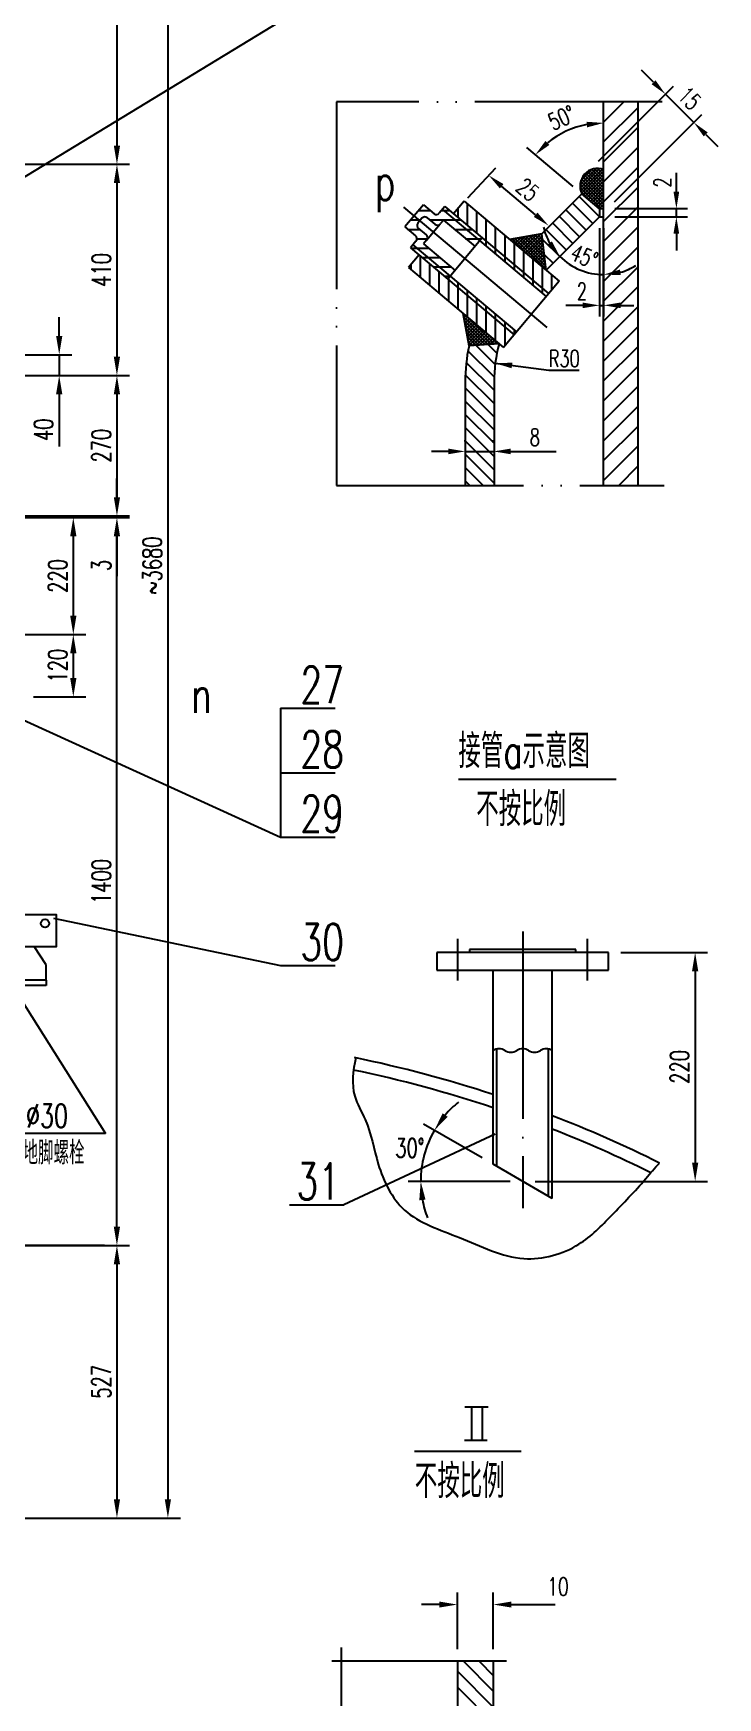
# Model space of a CAD drawing. Extents: x -7771 to -1831, y -3295 to 5105.
# Drawn here: x -5155 to -3839, y 69 to 3270 of the extents above; entities that cross this region are included whole.
import ezdxf

# ---------------------------------------------------------------- set-up
doc = ezdxf.new("R2010")
doc.units = 0
doc.header["$LTSCALE"] = 12
doc.header["$MEASUREMENT"] = 0
doc.linetypes.add('DASHDOT-M', pattern=[36, 30, -3, 0, -3])
doc.linetypes.add('DIVIDE-M', pattern=[39, 30, -3, 0, -3, 0, -3])
doc.layers.get('0').update_dxf_attribs({"linetype": 'CONTINUOUS'})
doc.styles.add('BIAOZHU', font='ROMANS.shx', dxfattribs={"width": 0.7, "bigfont": 'HLFSD.shx'})
doc.styles.add('HFSD', font='ROMANS.shx', dxfattribs={"width": 0.7, "height": 90, "bigfont": 'HLFSD.shx'})
doc.styles.add('HZ', font='txt.shx', dxfattribs={"width": 0.7, "height": 70, "bigfont": 'HLFSD.shx'})
doc.styles.add('ROMANS', font='ROMANS', dxfattribs={"width": 0.7, "height": 45})
pattern_1 = [(45, (4779.649, -898.822), (-3.1917916, 3.1917916), []), (135, (4779.649, -898.822), (-3.1917916, -3.1917916), [])]

msp = doc.modelspace()

# ---------------------------------------------------------------- hatches: boundary and pattern name
at = {"linetype": 'Continuous'}
h = msp.add_hatch(dxfattribs=at)
h.set_pattern_fill('ANSI31', scale=216.666, style=0)
h.set_pattern_definition([(45, (4644.533, -645.768), (-19.15075, 19.15075), [])])
h.paths.add_polyline_path([(-3992, 3137.8), (-4058.5, 3137.8), (-4058.5, 2400.5), (-3992, 2400.5)])
h = msp.add_hatch(dxfattribs=at)
h.set_pattern_fill('ANSI37', scale=36.111, style=0)
h.set_pattern_definition(pattern_1)
h.paths.add_polyline_path([(-4058.5, 3008.1, 0.6655), (-4100.5, 2961.2), (-4066.3, 2932.5), (-4058.5, 2932.6)])
h = msp.add_hatch(dxfattribs=at)
h.set_pattern_fill('ANSI31', scale=144.444, angle=45, style=0)
h.set_pattern_definition([(90, (4779.649, -898.822), (-18.0555, 4e-15), [])])
h.paths.add_polyline_path([(-4164.4, 2769.2), (-4144.1, 2793.4), (-4326.8, 2946.8), (-4347.2, 2922.6), (-4291.9, 2876.2)])
h.paths.add_polyline_path([(-4291.9, 2876.2), (-4296.5, 2870.6), (-4169.1, 2763.6), (-4164.4, 2769.2)])
h.paths.add_polyline_path([(-4251.1, 2665.9), (-4230.8, 2690.1), (-4358.2, 2797.1), (-4413.5, 2843.6), (-4433.8, 2819.4)])
h.paths.add_polyline_path([(-4230.8, 2690.1), (-4226.1, 2695.7), (-4353.6, 2802.7), (-4358.2, 2797.1)])
h = msp.add_hatch(dxfattribs=at)
h.set_pattern_fill('ANSI31', scale=144.444, angle=90, style=0)
h.set_pattern_definition([(135, (4779.649, -898.822), (-12.767166, -12.767166), [])])
h.paths.add_polyline_path([(-4066.3, 2917), (-4066.3, 2932.5), (-4100.5, 2961.2), (-4177.3, 2884.5), (-4169, 2814.3)])
h.paths.add_polyline_path([(-4324.8, 2400.5), (-4269.3, 2400.5), (-4269.3, 2599.1, -0.067378), (-4259.3, 2672.9), (-4317.4, 2669, 0.052915), (-4324.8, 2599.1)])
h = msp.add_hatch(dxfattribs=at)
h.set_pattern_fill('ANSI31', scale=144.444, angle=315, style=0)
h.set_pattern_definition([(0, (4779.649, -898.822), (6e-15, 18.0555), [])])
h.paths.add_polyline_path([(-4382.9, 2902.6, 0.414214), (-4372.7, 2903.5), (-4366.6, 2910.7), (-4305.8, 2859.6), (-4296.5, 2870.6), (-4368.4, 2931), (-4374.5, 2923.8, -0.414214), (-4384.6, 2922.9), (-4405, 2940), (-4422.8, 2918.8), (-4411.8, 2909.5), (-4407.9, 2914.1, -0.414214), (-4397.7, 2915)])
h.paths.add_polyline_path([(-4296.5, 2870.6), (-4291.9, 2876.2), (-4363.8, 2936.5), (-4368.4, 2931)])
h.paths.add_polyline_path([(-4415.7, 2904.8), (-4411.8, 2909.5), (-4422.8, 2918.8), (-4440.7, 2897.5), (-4420.3, 2880.4, -0.414214), (-4419.4, 2870.3), (-4425.5, 2863), (-4353.6, 2802.7), (-4344.3, 2813.7), (-4405.1, 2864.8), (-4399.1, 2872, 0.414214), (-4399.9, 2882.2), (-4414.8, 2894.7, -0.414214)])
h.paths.add_polyline_path([(-4358.2, 2797.1), (-4353.6, 2802.7), (-4425.5, 2863), (-4430.1, 2857.5)])
h = msp.add_hatch(dxfattribs=at)
h.set_pattern_fill('ANSI37', scale=36.111, style=0)
h.set_pattern_definition(pattern_1)
h.paths.add_polyline_path([(-4177.3, 2884.5), (-4239.6, 2873.5), (-4169, 2814.3)])
h.paths.add_polyline_path([(-4259.3, 2672.9), (-4328.5, 2731), (-4317.4, 2669)])

# ---------------------------------------------------------------- linework, layer by layer
at = {"color": 7, "linetype": 'Continuous'}
for p, q in [((-4896.5, 4041.2), (-4896.5, 450.8)), ((-4994.5, 3593.2), (-4994.5, 3054)), ((-5455.3, 2821.6), (-4679.8, 3293.4)), ((-3962.6, 3175.8), (-3985.6, 3198.8)), ((-4068.6, 3023.8), (-3924.3, 3168.2)), ((-3939.6, 3152.8), (-3885, 3098.3)), ((-4037.7, 2945.6), (-3869.7, 3113.6)), ((-3862.1, 3075.3), (-3839.1, 3052.3)), ((-4117.1, 2975.2), (-4206.4, 3050.1)), ((-5787.1, 3018), (-4970.5, 3018)), ((-4266.6, 3010.2), (-4320.2, 2952.8)), ((-4994.5, 2982), (-4994.5, 2647.8)), ((-3918.6, 2965.1), (-3918.6, 3001.5)), ((-4189.2, 2920.8), (-4254.6, 2975.7)), ((-4368.4, 2931), (-4296.5, 2870.6)), ((-4036.9, 2932.6), (-3897, 2932.6)), ((-4036.9, 2917), (-3897, 2917)), ((-3918.6, 2917), (-3918.6, 2932.6)), ((-4066.4, 2895.3), (-4066.4, 2725)), ((-4058.5, 2895.3), (-4058.5, 2725)), ((-3918.6, 2884.5), (-3918.6, 2852)), ((-4425.5, 2863), (-4353.6, 2802.7)), ((-4291.9, 2876.2), (-4164.4, 2769.2)), ((-4358.2, 2797.1), (-4230.8, 2690.1)), ((-5105.5, 2687.8), (-5105.5, 2723.8)), ((-4098.9, 2746.7), (-4131.4, 2746.7)), ((-4066.4, 2746.7), (-4058.5, 2746.7)), ((-4026, 2746.7), (-4000.7, 2746.7)), ((-5375.5, 2651.8), (-5081.5, 2651.8)), ((-5105.5, 2651.8), (-5105.5, 2611.8)), ((-4266.9, 2635.3), (-4163.9, 2621.8)), ((-5359.5, 2611.8), (-4970.5, 2611.8)), ((-5141, 2611.8), (-5081.5, 2611.8)), ((-4163.9, 2621.8), (-4105.4, 2621.8)), ((-5105.5, 2575.8), (-5105.5, 2475)), ((-4994.5, 2575.8), (-4994.5, 2377.8)), ((-4357.1, 2465.8), (-4389.6, 2465.8)), ((-4324.6, 2484.8), (-4324.6, 2487.5)), ((-4324.6, 2465.8), (-4270, 2465.8)), ((-4270, 2482), (-4270, 2487.5)), ((-4237.5, 2465.8), (-4149.7, 2465.8)), ((-4994.5, 2377.8), (-4994.5, 2413.8)), ((-5349, 2341.8), (-4970.5, 2341.8)), ((-5295.5, 2338.8), (-5054.4, 2338.8)), ((-5054.4, 2338.8), (-4970.5, 2338.8)), ((-5054.4, 2338.8), (-4970.5, 2338.8)), ((-4994.5, 2341.8), (-4994.5, 2338.8)), ((-5078.4, 2302.8), (-5078.4, 2149.8)), ((-4994.5, 974.8), (-4994.5, 2302.8)), ((-4994.5, 2302.8), (-4994.5, 2226)), ((-5359.5, 2113.8), (-5054.4, 2113.8)), ((-5078.4, 2077.8), (-5078.4, 2029.8)), ((-5155, 1993.8), (-5054.4, 1993.8)), ((-5204.1, 1963), (-4679.8, 1724)), ((-4679.8, 1971.9), (-4679.8, 1847.9)), ((-4679.8, 1971.9), (-4574.8, 1971.9)), ((-4679.8, 1847.9), (-4679.8, 1724)), ((-4679.8, 1847.9), (-4574.8, 1847.9)), ((-4034.1, 1834.9), (-4337.9, 1834.9)), ((-4679.8, 1724), (-4574.8, 1724)), ((-5116.6, 1568.3), (-4679.8, 1477.3)), ((-4679.8, 1477.3), (-4574.8, 1477.3)), ((-4025.2, 1502.2), (-3858.5, 1502.2)), ((-3882.5, 1466.2), (-3882.5, 1098.2)), ((-5180.2, 1413.5), (-5016.8, 1154.2)), ((-5016.8, 1154.2), (-5288.4, 1154.2)), ((-4267.1, 1153.2), (-4557.9, 1017.1)), ((-4291.9, 1107.1), (-4404.8, 1172.3)), ((-4238.2, 1062.2), (-4434.3, 1062.2)), ((-4190.2, 1062.2), (-3858.5, 1062.2)), ((-4662.9, 1017.1), (-4557.9, 1017.1)), ((-5363.5, 938.8), (-4970.5, 938.8)), ((-5018.5, 938.8), (-5203.7, 938.8)), ((-4994.5, 902.8), (-4994.5, 450.8)), ((-4325.4, 628.7), (-4280.5, 628.7)), ((-4312.9, 628.7), (-4312.9, 564.6)), ((-4291.8, 628.7), (-4291.8, 564.6)), ((-4326, 564.6), (-4282.4, 564.6)), ((-4216.9, 542.8), (-4422.5, 542.8)), ((-5915.5, 414.8), (-4970.5, 414.8)), ((-4970.5, 414.8), (-4872.5, 414.8)), ((-4339.8, 162.3), (-4339.8, 271.4)), ((-4270.7, 162.3), (-4270.7, 271.4)), ((-4374.4, 248.4), (-4408.9, 248.4)), ((-4236.1, 248.4), (-4201.6, 248.4)), ((-4201.6, 248.4), (-4152, 248.4))]:
    msp.add_line(p, q, dxfattribs=at)
at = {"color": 3, "linetype": 'DIVIDE-M'}
for p, q in [((-3946, 3137.8), (-4572.5, 3137.8)), ((-4572.5, 3137.8), (-4572.5, 2400.5)), ((-4572.5, 2400.5), (-3941.8, 2400.5)), ((-4562.4, -623.5), (-4562.4, 165.9)), ((-4245.3, 139.2), (-4581.4, 139.2))]:
    msp.add_line(p, q, dxfattribs=at)
at = {"color": 4, "linetype": 'Continuous'}
for p, q in [((-4058.5, 2400.5), (-4058.5, 3137.8)), ((-3992, 2400.5), (-3992, 3137.8)), ((-4326.8, 2946.8), (-4347.2, 2922.6)), ((-4326.8, 2946.8), (-4144.1, 2793.4)), ((-4100.5, 2961.2), (-4177.3, 2884.5)), ((-4066.3, 2932.5), (-4100.5, 2961.2)), ((-4405, 2940), (-4440.7, 2897.5)), ((-4407.9, 2914.1), (-4415.7, 2904.8)), ((-4405, 2940), (-4384.6, 2922.9)), ((-4397.7, 2915), (-4382.9, 2902.6)), ((-4363.8, 2936.5), (-4374.5, 2923.8)), ((-4363.8, 2936.5), (-4291.9, 2876.2)), ((-4066.3, 2917), (-4169, 2814.3)), ((-4066.3, 2932.5), (-4058.5, 2932.6)), ((-4066.3, 2932.5), (-4066.3, 2917)), ((-4066.3, 2917), (-4058.5, 2917)), ((-4440.7, 2897.5), (-4420.3, 2880.4)), ((-4414.8, 2894.7), (-4399.9, 2882.2)), ((-4399.1, 2872), (-4372.7, 2903.5)), ((-4366.6, 2910.7), (-4372.7, 2903.5)), ((-4366.6, 2910.7), (-4305.8, 2859.6)), ((-4177.3, 2884.5), (-4239.6, 2873.5)), ((-4169, 2814.3), (-4177.3, 2884.5)), ((-4419.4, 2870.3), (-4430.1, 2857.5)), ((-4430.1, 2857.5), (-4358.2, 2797.1)), ((-4399.1, 2872), (-4405.1, 2864.8)), ((-4405.1, 2864.8), (-4344.3, 2813.7)), ((-4291.9, 2876.2), (-4358.2, 2797.1)), ((-4296.5, 2870.6), (-4169.1, 2763.6)), ((-4413.5, 2843.6), (-4433.8, 2819.4)), ((-4433.8, 2819.4), (-4251.1, 2665.9)), ((-4353.6, 2802.7), (-4226.1, 2695.7)), ((-4144.1, 2793.4), (-4251.1, 2665.9)), ((-4317.4, 2669), (-4328.5, 2731)), ((-4259.3, 2672.9), (-4317.4, 2669)), ((-4324.8, 2599.1), (-4324.8, 2400.5)), ((-4269.3, 2599.1), (-4269.3, 2400.5)), ((-5130.6, 1478.8), (-5153.5, 1513.7)), ((-4316.2, 1508.2), (-4316.2, 1502.2)), ((-4112.2, 1508.2), (-4316.2, 1508.2)), ((-4112.2, 1502.2), (-4112.2, 1508.2)), ((-5130.6, 1448.8), (-5130.6, 1478.8)), ((-4049.2, 1502.2), (-4379.2, 1502.2)), ((-4379.2, 1502.2), (-4379.2, 1468.2)), ((-4049.2, 1468.2), (-4049.2, 1502.2)), ((-5130.6, 1448.8), (-5333.5, 1448.8)), ((-5130.6, 1448.8), (-5130.6, 1438.8)), ((-4379.2, 1468.2), (-4049.2, 1468.2)), ((-4271.2, 1095.1), (-4271.2, 1468.2)), ((-4157.2, 1029.3), (-4157.2, 1468.2)), ((-5130.6, 1438.8), (-5235.6, 1438.8)), ((-4264.2, 1091.1), (-4264.2, 1316.8)), ((-4164.2, 1033.4), (-4164.2, 1316.8)), ((-4157.2, 1029.3), (-4271.2, 1095.1)), ((-4339.8, 139.2), (-4339.8, -149.1)), ((-4270.7, 139.2), (-4270.7, -114.1))]:
    msp.add_line(p, q, dxfattribs=at)
at = {"color": 1, "linetype": 'DASHDOT-M'}
for p, q in [((-4443.2, 2935.8), (-4163.9, 2701.4)), ((-4214.2, 1542.6), (-4214.2, 1010.3)), ((-4339.2, 1448.2), (-4339.2, 1528.2)), ((-4089.2, 1448.2), (-4089.2, 1528.2))]:
    msp.add_line(p, q, dxfattribs=at)
at = {"color": 0, "linetype": 'Continuous'}
for p, q in [((-4328.3, 139.2), (-4270.7, 81.6)), ((-4297.7, 139.2), (-4270.7, 112.2)), ((-4339.8, 120.2), (-4270.7, 51.1)), ((-4339.8, 89.7), (-4270.7, 20.5))]:
    msp.add_line(p, q, dxfattribs=at)
at = {"color": 4, "linetype": 'Continuous'}
msp.add_lwpolyline([(-5213.8, 1513.7), (-5110.5, 1513.7), (-5110.5, 1574.4), (-5213.8, 1574.4)], close=True, dxfattribs=at)
msp.add_circle((-5132.8, 1558.2), 8.09, dxfattribs=at)
at = {"color": 7, "linetype": 'Continuous'}
for centre, radius, start, end in [((-4058.5, 2926), 171.4, 100.8817, 129.1183), ((-4058.5, 2924.8), 119, 193.5932, 209.2966), ((-4058.5, 2924.8), 119, 225, 270), ((-4058.5, 2924.8), 119, 285.7034, 301.4068), ((-4259.8, 1296.5), 20.7, 56.6015, 123.3985), ((-4237, 1331.1), 20.7, 236.6015, 303.3985), ((-4214.2, 1296.5), 20.7, 56.6015, 123.3985), ((-4191.4, 1331.1), 20.7, 236.6015, 303.3985), ((-4168.6, 1296.5), 20.7, 56.6015, 123.3985), ((-4214.2, 1062.2), 196.1, 128.9388, 139.4694), ((-4214.2, 1062.2), 196.1, 150, 180), ((-4214.2, 1062.2), 196.1, 190.5306, 201.0612)]:
    msp.add_arc(centre, radius, start, end, dxfattribs=at)
at = {"color": 4, "linetype": 'Continuous'}
for centre, radius, start, end in [((-4069.7, 2975.9), 34.1, 70.8836, 205.4587), ((-4402.3, 2909.5), 7.22, 49.9839, 139.9839), ((-4380, 2928.4), 7.22, 229.9839, 319.9839), ((-4410.1, 2900.2), 7.22, 139.9839, 229.9839), ((-4404.6, 2876.7), 7.22, 319.9839, 49.9839), ((-4378.2, 2908.1), 7.22, 229.9839, 319.9839), ((-4424.9, 2874.9), 7.22, 319.9839, 49.9839), ((-3992, 2599.1), 332.8, 167.8841, 180), ((-3992, 2599.1), 277.3, 164.5813, 180), ((-5014.2, -1027.3), 2375.7, 71.7751, 78.4223), ((-5029.1, -1067.5), 2394.4, 71.5467, 78.197), ((-5014.2, -1027.3), 2375.7, 63.4158, 68.8548), ((-5029.1, -1067.5), 2394.4, 63.6879, 68.6452)]:
    msp.add_arc(centre, radius, start, end, dxfattribs=at)
at = {"color": 7, "linetype": 'Continuous'}
msp.add_open_spline([(-4535.3, 1299.7), (-4540.4, 1274.4), (-4546.2, 1232.5), (-4507.4, 1169.7), (-4495.8, 1091), (-4447.1, 991), (-4329.7, 956.4), (-4221.7, 898.9), (-4107.6, 929.9), (-4039.9, 1000.1), (-3989.5, 1052.1), (-3960.2, 1088), (-3951, 1097.3)], degree=3, knots=[7.153214, 7.153214, 7.153214, 7.153214, 44.170884, 68.992316, 113.648239, 164.448136, 223.64708, 288.635809, 343.376193, 385.35221, 433.511589, 453.179749, 453.179749, 453.179749, 453.179749], dxfattribs=at)
for points in [[(-3958.8, 3179.6), (-3966.4, 3172), (-3939.6, 3152.8)], [(-4091.4, 3099.7), (-4090.4, 3088.9), (-4058.5, 3097.4)], [(-3858.2, 3079.1), (-3865.9, 3071.5), (-3885, 3098.3)], [(-5000.5, 3054), (-4988.5, 3054), (-4994.5, 3018)], [(-4162.9, 3055.1), (-4170.5, 3062.8), (-4189.8, 3036.2)], [(-5000.5, 2982), (-4988.5, 2982), (-4994.5, 3018)], [(-4251.1, 2979.9), (-4258.1, 2971.6), (-4279.5, 2996.6)], [(-3924.1, 2965.1), (-3913.2, 2965.1), (-3918.6, 2932.6)], [(-4185.7, 2925), (-4192.7, 2916.7), (-4164.3, 2899.9)], [(-3924.1, 2884.5), (-3913.2, 2884.5), (-3918.6, 2917)], [(-4158, 2869.8), (-4166.6, 2863.3), (-4142.6, 2840.7)], [(-4025.6, 2804.9), (-4027.1, 2815.6), (-4058.5, 2805.8)], [(-4098.9, 2752.1), (-4098.9, 2741.3), (-4066.4, 2746.7)], [(-4026, 2752.1), (-4026, 2741.3), (-4058.5, 2746.7)], [(-5111.5, 2687.8), (-5099.5, 2687.8), (-5105.5, 2651.8)], [(-5000.5, 2647.8), (-4988.5, 2647.8), (-4994.5, 2611.8)], [(-4234, 2636.5), (-4235.4, 2625.7), (-4266.9, 2635.3)], [(-5111.5, 2575.8), (-5099.5, 2575.8), (-5105.5, 2611.8)], [(-5000.5, 2575.8), (-4988.5, 2575.8), (-4994.5, 2611.8)], [(-4357.1, 2471.2), (-4357.1, 2460.4), (-4324.6, 2465.8)], [(-4237.5, 2471.2), (-4237.5, 2460.4), (-4270, 2465.8)], [(-5000.5, 2377.8), (-4988.5, 2377.8), (-4994.5, 2341.8)], [(-5000.5, 2377.8), (-4988.5, 2377.8), (-4994.5, 2341.8)], [(-5084.4, 2302.8), (-5072.4, 2302.8), (-5078.4, 2338.8)], [(-5000.5, 2302.8), (-4988.5, 2302.8), (-4994.5, 2338.8)], [(-5000.5, 2302.8), (-4988.5, 2302.8), (-4994.5, 2338.8)], [(-5084.4, 2149.8), (-5072.4, 2149.8), (-5078.4, 2113.8)], [(-5084.4, 2077.8), (-5072.4, 2077.8), (-5078.4, 2113.8)], [(-5084.4, 2029.8), (-5072.4, 2029.8), (-5078.4, 1993.8)], [(-3888.5, 1466.2), (-3876.5, 1466.2), (-3882.5, 1502.2)], [(-4358.3, 1186.2), (-4368.1, 1193.1), (-4384, 1160.3)], [(-3888.5, 1098.2), (-3876.5, 1098.2), (-3882.5, 1062.2)], [(-4413, 1025.8), (-4401, 1026.9), (-4410.3, 1062.2)], [(-5000.5, 974.8), (-4988.5, 974.8), (-4994.5, 938.8)], [(-5000.5, 902.8), (-4988.5, 902.8), (-4994.5, 938.8)], [(-5000.5, 450.8), (-4988.5, 450.8), (-4994.5, 414.8)], [(-4902.5, 450.8), (-4890.5, 450.8), (-4896.5, 414.8)], [(-4374.4, 242.6), (-4374.4, 254.1), (-4339.8, 248.4)], [(-4236.1, 242.6), (-4236.1, 254.1), (-4270.7, 248.4)]]:
    msp.add_solid(points, dxfattribs=at)

# ---------------------------------------------------------------- texts
at = {"color": 2, "linetype": 'Continuous', "style": 'HZ', "width": 0.7}
for s, p in [('p', (-4498.8, 2949)), ('27', (-4641.8, 1981.9)), ('n', (-4852, 1963.2)), ('28', (-4641.8, 1857.9)), ('29', (-4641.8, 1734)), ('30', (-4641.8, 1487.3)), ('31', (-4649.3, 1027.1))]:
    msp.add_text(s, height=70, dxfattribs=at).set_placement(p)
at = {"color": 7, "linetype": 'Continuous', "width": 0.7}
for s, height, style, p in [('R30', 32.5, 'HFSD', (-4163.9, 2628.3)), ('8', 32.5, 'BIAOZHU', (-4200.6, 2476.7)), ('接管a示意图', 65, 'HFSD', (-4337.9, 1856.9)), ('不按比例', 65, 'HFSD', (-4303.5, 1745.2)), ('4-%%C30', 44.8, 'HZ', (-5231.1, 1165.8)), ('配M24地脚螺栓', 44.8, 'HZ', (-5291.8, 1094.6)), ('不按比例', 65, 'HFSD', (-4421.6, 453.1)), ('10', 34.56, 'ROMANS', (-4167, 265.7))]:
    msp.add_text(s, height=height, dxfattribs=dict(at, style=style)).set_placement(p)
at = {"color": 7, "linetype": 'Continuous', "attachment_point": 5, "style": 'BIAOZHU'}
for s, insert, char_height, rotation in [('\\A1;15', (-3893.2, 3144.7), 32.5, 315), ('\\A1;50°', (-4139.2, 3107.3), 32.5, 23.9922), ('\\A1;25', (-4204.5, 2969), 32.5, 319.9839), ('\\A1;2', (-3945.7, 2983), 32.5, 90), ('\\A1;45°', (-4095.8, 2840.8), 32.5, 336.0438), ('\\A1;410', (-5024.5, 2814.9), 36, 90), ('\\A1;40', (-5135.5, 2507.4), 36, 90), ('\\A1;270', (-5024.5, 2476.8), 36, 90), ('\\A1;~3680', (-4926.5, 2246), 36, 90), ('\\A1;220', (-5108.4, 2226.3), 36, 90), ('\\A1;3', (-5024.5, 2246.4), 36, 90), ('\\A1;120', (-5108.4, 2053.8), 36, 90), ('\\A1;1400', (-5024.5, 1638.8), 36, 90), ('\\A1;220', (-3912.5, 1282.2), 36, 90), ('\\A1;527', (-5024.5, 676.8), 36, 90)]:
    msp.add_mtext(s, dxfattribs=dict(at, insert=insert, char_height=char_height, rotation=rotation))
for s, insert, char_height in [('\\A1;2', (-4100.2, 2773.8), 32.5), ('\\A1;30°', (-4431.1, 1126.3), 36)]:
    msp.add_mtext(s, dxfattribs=dict(at, insert=insert, char_height=char_height))

doc.saveas('drawing.dxf')
